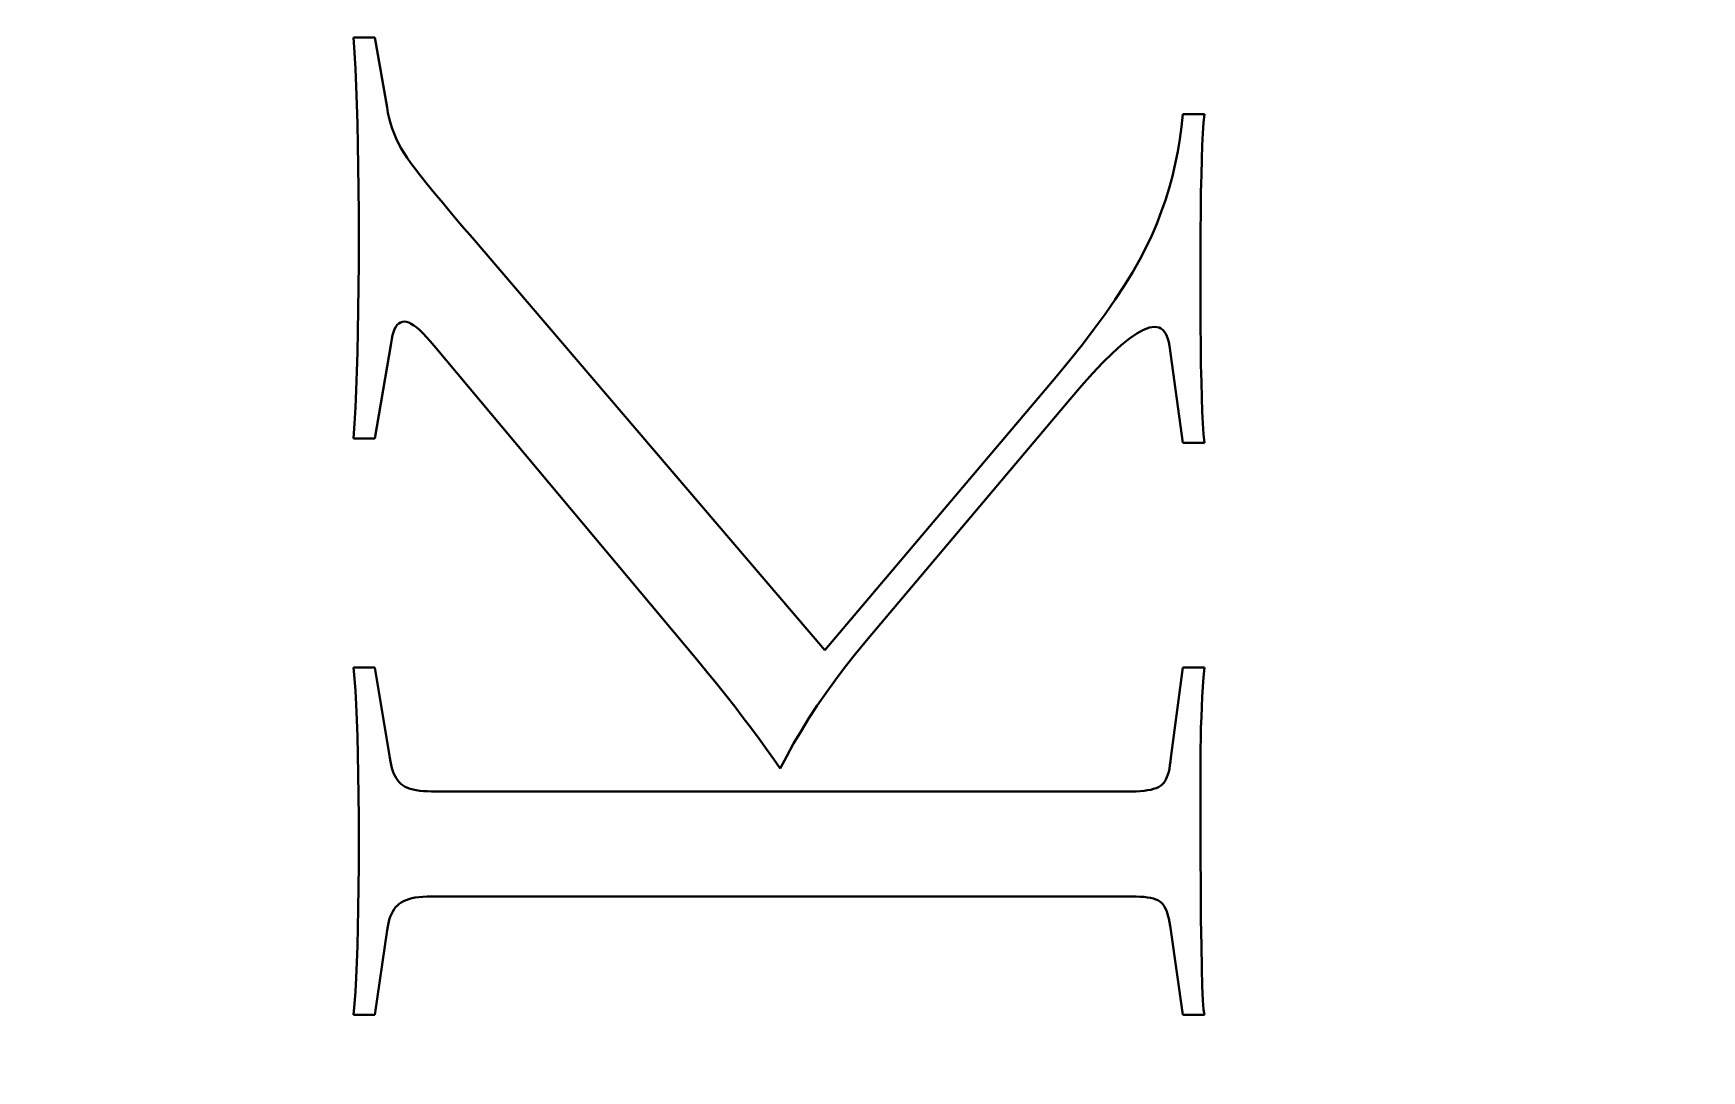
# Model space of a CAD drawing. Header units: millimetres. Extents: x -105 to 105, y -148 to 148.
# Drawn here: x 30.078 to 34.862, y 63.793 to 66.768 of the extents above; entities that cross this region are included whole.
import ezdxf

# ---------------------------------------------------------------- set-up
doc = ezdxf.new("R2010")
doc.units = ezdxf.units.MM
doc.header["$PDSIZE"] = -5
doc.linetypes.add('点画线', pattern=[18, 12, -2, 2, -2])
doc.layers.get('0').update_dxf_attribs({"lineweight": 18})
doc.styles.get("Standard").update_dxf_attribs({"font": 'txt.shx'})
doc.dimstyles.get("Standard").update_dxf_attribs({"dimtxt": 0.18, "dimasz": 0.18, "dimexe": 0.18, "dimexo": 0.0625, "dimgap": 0.09, "dimtad": 0, "dimtih": 1, "dimtoh": 1, "dimdec": 4, "dimzin": 0, "dimdsep": 46, "dimtxsty": 'Standard', "dimcen": 0.09, "dimdle": 0.36, "dimadec": 0, "dimazin": 0, "dimtfac": 1, "dimtdec": 4, "dimtofl": 0, "dimtmove": 0, "dimatfit": 3, "dimfxl": 1, "dimtolj": 1, "dimarcsym": 0})

# ---------------------------------------------------------------- blocks, each defined once
blk = doc.blocks.new('*D6')
at = {"color": 0, "lineweight": -2, "transparency": 16777216}
for p, q in [((8.3532, 62.9437), (8.3532, 76.8586)), ((37.3532, 62.9437), (37.3532, 76.8586)), ((10.8532, 75.6086), (34.8532, 75.6086))]:
    blk.add_line(p, q, dxfattribs=at)
at = {"color": 0, "linetype": '点画线', "transparency": 16777216}
for points in [[(10.8532, 76.0252), (10.8532, 75.1919), (8.3532, 75.6086)], [(34.8532, 76.0252), (34.8532, 75.1919), (37.3532, 75.6086)]]:
    blk.add_solid(points, dxfattribs=at)
at = {"layer": 'Defpoints', "color": 0, "linetype": '点画线', "transparency": 16777216}
for p in [(37.3532, 75.6086), (8.3532, 62.3187), (37.3532, 62.3187)]:
    blk.add_point(p, dxfattribs=at)
at = {"color": 0, "linetype": '点画线', "transparency": 16777216, "insert": (22.8532, 77.4836), "char_height": 2.5, "attachment_point": 5}
blk.add_mtext('\\A1;29', dxfattribs=at)

msp = doc.modelspace()

# ---------------------------------------------------------------- linework, layer by layer
at = {"color": 7, "lineweight": 30, "ltscale": 0.001544}
for p, q in [((31.0572, 66.7562), (30.9954, 66.7562)), ((33.436, 66.5361), (33.3742, 66.5361)), ((30.9954, 65.6054), (31.0572, 65.6054)), ((33.3742, 65.5938), (33.436, 65.5938)), ((31.0572, 64.9489), (30.9954, 64.9489)), ((33.436, 64.9489), (33.3742, 64.9489)), ((30.9954, 63.9526), (31.0572, 63.9526)), ((33.3742, 63.9526), (33.436, 63.9526))]:
    msp.add_line(p, q, dxfattribs=at)
at = {"color": 7, "lineweight": 30, "ltscale": 0.001085}
for p, q in [((30.9954, 66.7562), (30.9983, 66.7129)), ((30.9983, 65.6487), (30.9954, 65.6054))]:
    msp.add_line(p, q, dxfattribs=at)
at = {"color": 7, "lineweight": 30, "ltscale": 0.005095}
msp.add_line((31.0919, 66.5554), (31.0572, 66.7562), dxfattribs=at)
at = {"color": 7, "lineweight": 30, "ltscale": 0.001163}
for p, q in [((30.9983, 66.7129), (31.001, 66.6665)), ((31.001, 65.6952), (30.9983, 65.6487))]:
    msp.add_line(p, q, dxfattribs=at)
at = {"color": 7, "lineweight": 30, "ltscale": 0.001242}
for p, q in [((31.001, 66.6665), (31.0033, 66.6168)), ((31.0033, 65.7448), (31.001, 65.6952))]:
    msp.add_line(p, q, dxfattribs=at)
at = {"color": 7, "lineweight": 30, "ltscale": 0.001321}
for p, q in [((31.0033, 66.6168), (31.0053, 66.5641)), ((31.0053, 65.7976), (31.0033, 65.7448))]:
    msp.add_line(p, q, dxfattribs=at)
at = {"color": 7, "lineweight": 30, "ltscale": 0.001399}
for p, q in [((31.0053, 66.5641), (31.007, 66.5081)), ((31.007, 65.8535), (31.0053, 65.7976)), ((31.0084, 64.6992), (31.0094, 64.6432)), ((31.0094, 64.2583), (31.0084, 64.2024))]:
    msp.add_line(p, q, dxfattribs=at)
at = {"color": 7, "lineweight": 30, "ltscale": 0.000389456}
msp.add_line((31.0946, 66.5401), (31.0919, 66.5554), dxfattribs=at)
at = {"color": 7, "lineweight": 30, "ltscale": 0.001479}
msp.add_line((31.007, 66.5081), (31.0084, 66.449), dxfattribs=at)
at = {"color": 7, "lineweight": 30, "ltscale": 0.00038815}
msp.add_line((31.098, 66.5249), (31.0946, 66.5401), dxfattribs=at)
at = {"color": 7, "lineweight": 30, "ltscale": 0.000387735}
msp.add_line((31.102, 66.5099), (31.098, 66.5249), dxfattribs=at)
at = {"color": 7, "lineweight": 30, "ltscale": 0.000387736}
msp.add_line((31.1068, 66.4952), (31.102, 66.5099), dxfattribs=at)
at = {"color": 7, "lineweight": 30, "ltscale": 0.000908138}
msp.add_line((33.3742, 66.5361), (33.3706, 66.5), dxfattribs=at)
at = {"color": 7, "lineweight": 30, "ltscale": 0.000746799}
for p, q in [((33.4318, 66.4814), (33.4338, 66.5112)), ((33.4338, 65.6187), (33.4318, 65.6485))]:
    msp.add_line(p, q, dxfattribs=at)
at = {"color": 7, "lineweight": 30, "ltscale": 0.000624217}
for p, q in [((33.4338, 66.5112), (33.436, 66.5361)), ((33.436, 65.5938), (33.4338, 65.6187))]:
    msp.add_line(p, q, dxfattribs=at)
at = {"color": 7, "lineweight": 30, "ltscale": 0.000388971}
msp.add_line((31.1122, 66.4806), (31.1068, 66.4952), dxfattribs=at)
at = {"color": 7, "lineweight": 30, "ltscale": 0.000391349}
msp.add_line((31.1184, 66.4662), (31.1122, 66.4806), dxfattribs=at)
at = {"color": 7, "lineweight": 30, "ltscale": 0.000393612}
msp.add_line((31.1252, 66.452), (31.1184, 66.4662), dxfattribs=at)
at = {"color": 7, "lineweight": 30, "ltscale": 0.000900563}
msp.add_line((33.3657, 66.4641), (33.3597, 66.4286), dxfattribs=at)
at = {"color": 7, "lineweight": 30, "ltscale": 0.000904246}
msp.add_line((33.3706, 66.5), (33.3657, 66.4641), dxfattribs=at)
at = {"color": 7, "lineweight": 30, "ltscale": 0.000869885}
msp.add_line((33.4301, 66.4467), (33.4318, 66.4814), dxfattribs=at)
at = {"color": 7, "lineweight": 30, "ltscale": 0.001557}
msp.add_line((31.0084, 66.449), (31.0094, 66.3867), dxfattribs=at)
at = {"color": 7, "lineweight": 30, "ltscale": 0.000397145}
msp.add_line((31.1327, 66.438), (31.1252, 66.452), dxfattribs=at)
at = {"color": 7, "lineweight": 30, "ltscale": 0.000402016}
msp.add_line((31.1409, 66.4242), (31.1327, 66.438), dxfattribs=at)
at = {"color": 7, "lineweight": 30, "ltscale": 0.000406871}
msp.add_line((31.1498, 66.4106), (31.1409, 66.4242), dxfattribs=at)
at = {"color": 7, "lineweight": 30, "ltscale": 0.000455313}
msp.add_line((31.1604, 66.3957), (31.1498, 66.4106), dxfattribs=at)
at = {"color": 7, "lineweight": 30, "ltscale": 0.000898537}
msp.add_line((33.3597, 66.4286), (33.3526, 66.3934), dxfattribs=at)
at = {"color": 7, "lineweight": 30, "ltscale": 0.000993317}
msp.add_line((33.4286, 66.407), (33.4301, 66.4467), dxfattribs=at)
at = {"color": 7, "lineweight": 30, "ltscale": 0.001636}
for p, q in [((31.0094, 66.3867), (31.0102, 66.3212)), ((31.0102, 66.0404), (31.0094, 65.975))]:
    msp.add_line(p, q, dxfattribs=at)
at = {"color": 7, "lineweight": 30, "ltscale": 0.000546723}
msp.add_line((31.1735, 66.3782), (31.1604, 66.3957), dxfattribs=at)
at = {"color": 7, "lineweight": 30, "ltscale": 0.000638045}
msp.add_line((31.1891, 66.358), (31.1735, 66.3782), dxfattribs=at)
at = {"color": 7, "lineweight": 30, "ltscale": 0.000896948}
msp.add_line((33.3526, 66.3934), (33.3443, 66.3585), dxfattribs=at)
at = {"color": 7, "lineweight": 30, "ltscale": 0.001116}
msp.add_line((33.4273, 66.3623), (33.4286, 66.407), dxfattribs=at)
at = {"color": 7, "lineweight": 30, "ltscale": 0.001716}
for p, q in [((31.0102, 66.3212), (31.0107, 66.2526)), ((31.0107, 66.109), (31.0102, 66.0404))]:
    msp.add_line(p, q, dxfattribs=at)
at = {"color": 7, "lineweight": 30, "ltscale": 0.000729832}
msp.add_line((31.2073, 66.3352), (31.1891, 66.358), dxfattribs=at)
at = {"color": 7, "lineweight": 30, "ltscale": 0.000822022}
msp.add_line((31.2281, 66.3097), (31.2073, 66.3352), dxfattribs=at)
at = {"color": 7, "lineweight": 30, "ltscale": 0.000897522}
msp.add_line((33.3348, 66.3239), (33.3242, 66.2896), dxfattribs=at)
at = {"color": 7, "lineweight": 30, "ltscale": 0.000896734}
msp.add_line((33.3443, 66.3585), (33.3348, 66.3239), dxfattribs=at)
at = {"color": 7, "lineweight": 30, "ltscale": 0.00124}
for p, q in [((33.4263, 66.3127), (33.4273, 66.3623)), ((33.4273, 65.7676), (33.4263, 65.8172))]:
    msp.add_line(p, q, dxfattribs=at)
at = {"color": 7, "lineweight": 30, "ltscale": 0.000913796}
msp.add_line((31.2514, 66.2815), (31.2281, 66.3097), dxfattribs=at)
at = {"color": 7, "lineweight": 30, "ltscale": 0.001005}
msp.add_line((31.2772, 66.2507), (31.2514, 66.2815), dxfattribs=at)
at = {"color": 7, "lineweight": 30, "ltscale": 0.00089931}
msp.add_line((33.3242, 66.2896), (33.3124, 66.2556), dxfattribs=at)
at = {"color": 7, "lineweight": 30, "ltscale": 0.001363}
for p, q in [((33.4255, 66.2582), (33.4263, 66.3127)), ((33.4263, 65.8172), (33.4255, 65.8717))]:
    msp.add_line(p, q, dxfattribs=at)
at = {"color": 7, "lineweight": 30, "ltscale": 0.001795}
for p, q in [((31.0107, 66.2526), (31.0108, 66.1808)), ((31.0108, 66.1808), (31.0107, 66.109))]:
    msp.add_line(p, q, dxfattribs=at)
at = {"color": 7, "lineweight": 30, "ltscale": 0.001098}
msp.add_line((31.3056, 66.2172), (31.2772, 66.2507), dxfattribs=at)
at = {"color": 7, "lineweight": 30, "ltscale": 0.000905855}
msp.add_line((33.2995, 66.2219), (33.2854, 66.1885), dxfattribs=at)
at = {"color": 7, "lineweight": 30, "ltscale": 0.000901556}
msp.add_line((33.3124, 66.2556), (33.2995, 66.2219), dxfattribs=at)
at = {"color": 7, "lineweight": 30, "ltscale": 0.001487}
for p, q in [((33.4249, 66.1987), (33.4255, 66.2582)), ((33.4255, 65.8717), (33.4249, 65.9312))]:
    msp.add_line(p, q, dxfattribs=at)
at = {"color": 7, "lineweight": 30, "ltscale": 0.00119}
msp.add_line((31.3365, 66.181), (31.3056, 66.2172), dxfattribs=at)
at = {"color": 7, "lineweight": 30, "ltscale": 0.001282}
msp.add_line((31.37, 66.1422), (31.3365, 66.181), dxfattribs=at)
at = {"color": 7, "lineweight": 30, "ltscale": 0.000937387}
msp.add_line((33.2854, 66.1885), (33.2694, 66.1546), dxfattribs=at)
at = {"color": 7, "lineweight": 30, "ltscale": 0.001611}
msp.add_line((33.4245, 66.1343), (33.4249, 66.1987), dxfattribs=at)
at = {"color": 7, "lineweight": 30, "ltscale": 0.037593}
msp.add_line((32.347, 64.9991), (31.37, 66.1422), dxfattribs=at)
at = {"color": 7, "lineweight": 30, "ltscale": 0.000998669}
msp.add_line((33.2694, 66.1546), (33.251, 66.1192), dxfattribs=at)
at = {"color": 7, "lineweight": 30, "ltscale": 0.001734}
for p, q in [((33.4244, 66.065), (33.4245, 66.1343)), ((33.4245, 65.9956), (33.4244, 66.065))]:
    msp.add_line(p, q, dxfattribs=at)
at = {"color": 7, "lineweight": 30, "ltscale": 0.001126}
msp.add_line((33.2299, 66.0823), (33.2063, 66.044), dxfattribs=at)
at = {"color": 7, "lineweight": 30, "ltscale": 0.001062}
msp.add_line((33.251, 66.1192), (33.2299, 66.0823), dxfattribs=at)
at = {"color": 7, "lineweight": 30, "ltscale": 0.001191}
msp.add_line((33.2063, 66.044), (33.1802, 66.0041), dxfattribs=at)
at = {"color": 7, "lineweight": 30, "ltscale": 0.001257}
msp.add_line((33.1802, 66.0041), (33.1515, 65.9629), dxfattribs=at)
at = {"color": 7, "lineweight": 30, "ltscale": 0.00161}
msp.add_line((33.4249, 65.9312), (33.4245, 65.9956), dxfattribs=at)
at = {"color": 7, "lineweight": 30, "ltscale": 0.001558}
msp.add_line((31.0094, 65.975), (31.0084, 65.9127), dxfattribs=at)
at = {"color": 7, "lineweight": 30, "ltscale": 0.000156771}
msp.add_line((31.1211, 65.9315), (31.1257, 65.9358), dxfattribs=at)
at = {"color": 7, "lineweight": 30, "ltscale": 0.000147696}
msp.add_line((31.1257, 65.9358), (31.1307, 65.9389), dxfattribs=at)
at = {"color": 7, "lineweight": 30, "ltscale": 0.000144217}
msp.add_line((31.1307, 65.9389), (31.1362, 65.9408), dxfattribs=at)
at = {"color": 7, "lineweight": 30, "ltscale": 0.000149573}
msp.add_line((31.1362, 65.9408), (31.1421, 65.9414), dxfattribs=at)
at = {"color": 7, "lineweight": 30, "ltscale": 0.000143722}
msp.add_line((31.1421, 65.9414), (31.1478, 65.9407), dxfattribs=at)
at = {"color": 7, "lineweight": 30, "ltscale": 0.000167075}
msp.add_line((31.1478, 65.9407), (31.1542, 65.9386), dxfattribs=at)
at = {"color": 7, "lineweight": 30, "ltscale": 0.000194397}
msp.add_line((31.1542, 65.9386), (31.1611, 65.9351), dxfattribs=at)
at = {"color": 7, "lineweight": 30, "ltscale": 0.000224963}
msp.add_line((31.1611, 65.9351), (31.1687, 65.9303), dxfattribs=at)
at = {"color": 7, "lineweight": 30, "ltscale": 0.001324}
msp.add_line((33.1515, 65.9629), (33.1202, 65.9201), dxfattribs=at)
at = {"color": 7, "lineweight": 30, "ltscale": 0.001478}
msp.add_line((31.0084, 65.9127), (31.007, 65.8535), dxfattribs=at)
at = {"color": 7, "lineweight": 30, "ltscale": 0.000296858}
msp.add_line((31.1035, 65.8796), (31.1053, 65.8914), dxfattribs=at)
at = {"color": 7, "lineweight": 30, "ltscale": 0.000268482}
msp.add_line((31.1053, 65.8914), (31.1075, 65.9019), dxfattribs=at)
at = {"color": 7, "lineweight": 30, "ltscale": 0.000241303}
msp.add_line((31.1075, 65.9019), (31.1102, 65.9111), dxfattribs=at)
at = {"color": 7, "lineweight": 30, "ltscale": 0.000215949}
msp.add_line((31.1102, 65.9111), (31.1134, 65.9192), dxfattribs=at)
at = {"color": 7, "lineweight": 30, "ltscale": 0.000192508}
msp.add_line((31.1134, 65.9192), (31.117, 65.9259), dxfattribs=at)
at = {"color": 7, "lineweight": 30, "ltscale": 0.000172738}
msp.add_line((31.117, 65.9259), (31.1211, 65.9315), dxfattribs=at)
at = {"color": 7, "lineweight": 30, "ltscale": 0.000257312}
msp.add_line((31.1687, 65.9303), (31.1769, 65.924), dxfattribs=at)
at = {"color": 7, "lineweight": 30, "ltscale": 0.000291914}
msp.add_line((31.1769, 65.924), (31.1857, 65.9164), dxfattribs=at)
at = {"color": 7, "lineweight": 30, "ltscale": 0.00032591}
msp.add_line((31.1857, 65.9164), (31.1951, 65.9073), dxfattribs=at)
at = {"color": 7, "lineweight": 30, "ltscale": 0.000361921}
msp.add_line((31.1951, 65.9073), (31.2051, 65.8969), dxfattribs=at)
at = {"color": 7, "lineweight": 30, "ltscale": 0.000398239}
msp.add_line((31.2051, 65.8969), (31.2158, 65.8851), dxfattribs=at)
at = {"color": 7, "lineweight": 30, "ltscale": 0.000433893}
msp.add_line((31.2158, 65.8851), (31.2271, 65.8719), dxfattribs=at)
at = {"color": 7, "lineweight": 30, "ltscale": 0.001391}
msp.add_line((33.1202, 65.9201), (33.0864, 65.8759), dxfattribs=at)
at = {"color": 7, "lineweight": 30, "ltscale": 0.000748272}
msp.add_line((33.1975, 65.8738), (33.2208, 65.8926), dxfattribs=at)
at = {"color": 7, "lineweight": 30, "ltscale": 0.000643027}
msp.add_line((33.2208, 65.8926), (33.242, 65.9072), dxfattribs=at)
at = {"color": 7, "lineweight": 30, "ltscale": 0.000544806}
msp.add_line((33.242, 65.9072), (33.2611, 65.9176), dxfattribs=at)
at = {"color": 7, "lineweight": 30, "ltscale": 0.000453607}
msp.add_line((33.2611, 65.9176), (33.2782, 65.9239), dxfattribs=at)
at = {"color": 7, "lineweight": 30, "ltscale": 0.000376667}
msp.add_line((33.2782, 65.9239), (33.2931, 65.9259), dxfattribs=at)
at = {"color": 7, "lineweight": 30, "ltscale": 0.000167616}
msp.add_line((33.2931, 65.9259), (33.2998, 65.9254), dxfattribs=at)
at = {"color": 7, "lineweight": 30, "ltscale": 0.000159379}
msp.add_line((33.2998, 65.9254), (33.3059, 65.9238), dxfattribs=at)
at = {"color": 7, "lineweight": 30, "ltscale": 0.000155088}
msp.add_line((33.3059, 65.9238), (33.3115, 65.9211), dxfattribs=at)
at = {"color": 7, "lineweight": 30, "ltscale": 0.000158081}
msp.add_line((33.3115, 65.9211), (33.3166, 65.9173), dxfattribs=at)
at = {"color": 7, "lineweight": 30, "ltscale": 0.000165866}
msp.add_line((33.3166, 65.9173), (33.3211, 65.9124), dxfattribs=at)
at = {"color": 7, "lineweight": 30, "ltscale": 0.000178803}
msp.add_line((33.3211, 65.9124), (33.3251, 65.9065), dxfattribs=at)
at = {"color": 7, "lineweight": 30, "ltscale": 0.000195853}
msp.add_line((33.3251, 65.9065), (33.3285, 65.8995), dxfattribs=at)
at = {"color": 7, "lineweight": 30, "ltscale": 0.000215137}
msp.add_line((33.3285, 65.8995), (33.3314, 65.8914), dxfattribs=at)
at = {"color": 7, "lineweight": 30, "ltscale": 0.000237409}
msp.add_line((33.3314, 65.8914), (33.3338, 65.8822), dxfattribs=at)
at = {"color": 7, "lineweight": 30, "ltscale": 0.006952}
msp.add_line((31.0572, 65.6054), (31.1035, 65.8796), dxfattribs=at)
at = {"color": 7, "lineweight": 30, "ltscale": 0.029332}
msp.add_line((31.2271, 65.8719), (31.9801, 64.9721), dxfattribs=at)
at = {"color": 7, "lineweight": 30, "ltscale": 0.001459}
msp.add_line((33.0864, 65.8759), (33.0501, 65.8302), dxfattribs=at)
at = {"color": 7, "lineweight": 30, "ltscale": 0.000964879}
msp.add_line((33.1447, 65.8238), (33.1722, 65.8509), dxfattribs=at)
at = {"color": 7, "lineweight": 30, "ltscale": 0.000854803}
msp.add_line((33.1722, 65.8509), (33.1975, 65.8738), dxfattribs=at)
at = {"color": 7, "lineweight": 30, "ltscale": 0.000260645}
msp.add_line((33.3338, 65.8822), (33.3356, 65.8719), dxfattribs=at)
at = {"color": 7, "lineweight": 30, "ltscale": 0.007018}
msp.add_line((33.3356, 65.8719), (33.3742, 65.5938), dxfattribs=at)
at = {"color": 7, "lineweight": 30, "ltscale": 0.001528}
msp.add_line((33.0501, 65.8302), (33.0112, 65.7831), dxfattribs=at)
at = {"color": 7, "lineweight": 30, "ltscale": 0.001188}
msp.add_line((33.0835, 65.757), (33.1152, 65.7925), dxfattribs=at)
at = {"color": 7, "lineweight": 30, "ltscale": 0.001075}
msp.add_line((33.1152, 65.7925), (33.1447, 65.8238), dxfattribs=at)
at = {"color": 7, "lineweight": 30, "ltscale": 0.025687}
msp.add_line((33.0112, 65.7831), (32.347, 64.9991), dxfattribs=at)
at = {"color": 7, "lineweight": 30, "ltscale": 0.001301}
msp.add_line((33.0498, 65.7174), (33.0835, 65.757), dxfattribs=at)
at = {"color": 7, "lineweight": 30, "ltscale": 0.001117}
msp.add_line((33.4286, 65.723), (33.4273, 65.7676), dxfattribs=at)
at = {"color": 7, "lineweight": 30, "ltscale": 0.022608}
msp.add_line((32.4667, 65.0262), (33.0498, 65.7174), dxfattribs=at)
at = {"color": 7, "lineweight": 30, "ltscale": 0.000993126}
msp.add_line((33.4301, 65.6833), (33.4286, 65.723), dxfattribs=at)
at = {"color": 7, "lineweight": 30, "ltscale": 0.000870075}
msp.add_line((33.4318, 65.6485), (33.4301, 65.6833), dxfattribs=at)
at = {"color": 7, "lineweight": 30, "ltscale": 0.00122}
msp.add_line((32.4357, 64.9884), (32.4667, 65.0262), dxfattribs=at)
at = {"color": 7, "lineweight": 30, "ltscale": 0.001194}
msp.add_line((32.4061, 64.9509), (32.4357, 64.9884), dxfattribs=at)
at = {"color": 7, "lineweight": 30, "ltscale": 0.000788284}
msp.add_line((30.9954, 64.9489), (30.9983, 64.9175), dxfattribs=at)
at = {"color": 7, "lineweight": 30, "ltscale": 0.006555}
msp.add_line((31.0996, 64.6902), (31.0572, 64.9489), dxfattribs=at)
at = {"color": 7, "lineweight": 30, "ltscale": 0.001136}
msp.add_line((31.9801, 64.9721), (32.009, 64.937), dxfattribs=at)
at = {"color": 7, "lineweight": 30, "ltscale": 0.001102}
msp.add_line((32.009, 64.937), (32.0367, 64.9027), dxfattribs=at)
at = {"color": 7, "lineweight": 30, "ltscale": 0.001168}
msp.add_line((32.378, 64.9137), (32.4061, 64.9509), dxfattribs=at)
at = {"color": 7, "lineweight": 30, "ltscale": 0.006527}
msp.add_line((33.3742, 64.9489), (33.3395, 64.6902), dxfattribs=at)
at = {"color": 7, "lineweight": 30, "ltscale": 0.000684657}
msp.add_line((33.4338, 64.9216), (33.436, 64.9489), dxfattribs=at)
at = {"color": 7, "lineweight": 30, "ltscale": 0.000889531}
msp.add_line((30.9983, 64.9175), (31.001, 64.8821), dxfattribs=at)
at = {"color": 7, "lineweight": 30, "ltscale": 0.00099123}
for p, q in [((31.001, 64.8821), (31.0033, 64.8425)), ((31.0033, 64.0591), (31.001, 64.0195))]:
    msp.add_line(p, q, dxfattribs=at)
at = {"color": 7, "lineweight": 30, "ltscale": 0.001068}
msp.add_line((32.0367, 64.9027), (32.0633, 64.8693), dxfattribs=at)
at = {"color": 7, "lineweight": 30, "ltscale": 0.001143}
msp.add_line((32.3512, 64.8766), (32.378, 64.9137), dxfattribs=at)
at = {"color": 7, "lineweight": 30, "ltscale": 0.000710865}
msp.add_line((33.4301, 64.8654), (33.4318, 64.8938), dxfattribs=at)
at = {"color": 7, "lineweight": 30, "ltscale": 0.000697892}
msp.add_line((33.4318, 64.8938), (33.4338, 64.9216), dxfattribs=at)
at = {"color": 7, "lineweight": 30, "ltscale": 0.001093}
for p, q in [((31.0033, 64.8425), (31.0053, 64.7988)), ((31.0053, 64.1028), (31.0033, 64.0591))]:
    msp.add_line(p, q, dxfattribs=at)
at = {"color": 7, "lineweight": 30, "ltscale": 0.001035}
msp.add_line((32.0633, 64.8693), (32.0889, 64.8368), dxfattribs=at)
at = {"color": 7, "lineweight": 30, "ltscale": 0.001001}
msp.add_line((32.0889, 64.8368), (32.1134, 64.8051), dxfattribs=at)
at = {"color": 7, "lineweight": 30, "ltscale": 0.001094}
msp.add_line((32.3017, 64.8033), (32.3258, 64.8398), dxfattribs=at)
at = {"color": 7, "lineweight": 30, "ltscale": 0.001118}
msp.add_line((32.3258, 64.8398), (32.3512, 64.8766), dxfattribs=at)
at = {"color": 7, "lineweight": 30, "ltscale": 0.000737091}
msp.add_line((33.4273, 64.807), (33.4286, 64.8365), dxfattribs=at)
at = {"color": 7, "lineweight": 30, "ltscale": 0.000724272}
msp.add_line((33.4286, 64.8365), (33.4301, 64.8654), dxfattribs=at)
at = {"color": 7, "lineweight": 30, "ltscale": 0.001195}
for p, q in [((31.0053, 64.7988), (31.007, 64.751)), ((31.007, 64.1505), (31.0053, 64.1028))]:
    msp.add_line(p, q, dxfattribs=at)
at = {"color": 7, "lineweight": 30, "ltscale": 0.000968337}
msp.add_line((32.1134, 64.8051), (32.1368, 64.7742), dxfattribs=at)
at = {"color": 7, "lineweight": 30, "ltscale": 0.00107}
msp.add_line((32.2791, 64.7669), (32.3017, 64.8033), dxfattribs=at)
at = {"color": 7, "lineweight": 30, "ltscale": 0.000750799}
msp.add_line((33.4263, 64.777), (33.4273, 64.807), dxfattribs=at)
at = {"color": 7, "lineweight": 30, "ltscale": 0.001297}
for p, q in [((31.007, 64.751), (31.0084, 64.6992)), ((31.0084, 64.2024), (31.007, 64.1505))]:
    msp.add_line(p, q, dxfattribs=at)
at = {"color": 7, "lineweight": 30, "ltscale": 0.000935217}
msp.add_line((32.1368, 64.7742), (32.1591, 64.7442), dxfattribs=at)
at = {"color": 7, "lineweight": 30, "ltscale": 0.000901279}
msp.add_line((32.1591, 64.7442), (32.1803, 64.7151), dxfattribs=at)
at = {"color": 7, "lineweight": 30, "ltscale": 0.001047}
msp.add_line((32.2579, 64.7308), (32.2791, 64.7669), dxfattribs=at)
at = {"color": 7, "lineweight": 30, "ltscale": 0.000777189}
msp.add_line((33.4249, 64.7154), (33.4255, 64.7465), dxfattribs=at)
at = {"color": 7, "lineweight": 30, "ltscale": 0.00076379}
msp.add_line((33.4255, 64.7465), (33.4263, 64.777), dxfattribs=at)
at = {"color": 7, "lineweight": 30, "ltscale": 0.00026553}
msp.add_line((31.1014, 64.6797), (31.0996, 64.6902), dxfattribs=at)
at = {"color": 7, "lineweight": 30, "ltscale": 0.000869095}
msp.add_line((32.1803, 64.7151), (32.2005, 64.6868), dxfattribs=at)
at = {"color": 7, "lineweight": 30, "ltscale": 0.001004}
msp.add_line((32.2196, 64.6593), (32.238, 64.6949), dxfattribs=at)
at = {"color": 7, "lineweight": 30, "ltscale": 0.001025}
msp.add_line((32.238, 64.6949), (32.2579, 64.7308), dxfattribs=at)
at = {"color": 7, "lineweight": 30, "ltscale": 0.000280806}
msp.add_line((33.3395, 64.6902), (33.3385, 64.679), dxfattribs=at)
at = {"color": 7, "lineweight": 30, "ltscale": 0.000791022}
msp.add_line((33.4245, 64.6837), (33.4249, 64.7154), dxfattribs=at)
at = {"color": 7, "lineweight": 30, "ltscale": 0.001501}
for p, q in [((31.0094, 64.6432), (31.0102, 64.5832)), ((31.0102, 64.3184), (31.0094, 64.2583))]:
    msp.add_line(p, q, dxfattribs=at)
at = {"color": 7, "lineweight": 30, "ltscale": 0.000251271}
msp.add_line((31.1034, 64.6699), (31.1014, 64.6797), dxfattribs=at)
at = {"color": 7, "lineweight": 30, "ltscale": 0.000236869}
msp.add_line((31.1058, 64.6607), (31.1034, 64.6699), dxfattribs=at)
at = {"color": 7, "lineweight": 30, "ltscale": 0.000223896}
msp.add_line((31.1086, 64.6522), (31.1058, 64.6607), dxfattribs=at)
at = {"color": 7, "lineweight": 30, "ltscale": 0.000211308}
msp.add_line((31.1117, 64.6443), (31.1086, 64.6522), dxfattribs=at)
at = {"color": 7, "lineweight": 30, "ltscale": 0.000199629}
msp.add_line((31.1152, 64.6371), (31.1117, 64.6443), dxfattribs=at)
at = {"color": 7, "lineweight": 30, "ltscale": 0.000835819}
msp.add_line((32.2005, 64.6868), (32.2196, 64.6593), dxfattribs=at)
at = {"color": 7, "lineweight": 30, "ltscale": 0.000195564}
msp.add_line((33.3312, 64.6419), (33.3286, 64.6346), dxfattribs=at)
at = {"color": 7, "lineweight": 30, "ltscale": 0.000210907}
msp.add_line((33.3336, 64.65), (33.3312, 64.6419), dxfattribs=at)
at = {"color": 7, "lineweight": 30, "ltscale": 0.000227673}
msp.add_line((33.3356, 64.6589), (33.3336, 64.65), dxfattribs=at)
at = {"color": 7, "lineweight": 30, "ltscale": 0.000244772}
msp.add_line((33.3372, 64.6686), (33.3356, 64.6589), dxfattribs=at)
at = {"color": 7, "lineweight": 30, "ltscale": 0.000262696}
msp.add_line((33.3385, 64.679), (33.3372, 64.6686), dxfattribs=at)
at = {"color": 7, "lineweight": 30, "ltscale": 0.000804144}
msp.add_line((33.4244, 64.6516), (33.4245, 64.6837), dxfattribs=at)
at = {"color": 7, "lineweight": 30, "ltscale": 0.003111}
msp.add_line((33.4245, 64.5271), (33.4244, 64.6516), dxfattribs=at)
at = {"color": 7, "lineweight": 30, "ltscale": 0.000189576}
msp.add_line((31.119, 64.6306), (31.1152, 64.6371), dxfattribs=at)
at = {"color": 7, "lineweight": 30, "ltscale": 0.000179977}
msp.add_line((31.1231, 64.6247), (31.119, 64.6306), dxfattribs=at)
at = {"color": 7, "lineweight": 30, "ltscale": 0.000172332}
msp.add_line((31.1276, 64.6195), (31.1231, 64.6247), dxfattribs=at)
at = {"color": 7, "lineweight": 30, "ltscale": 0.00016677}
msp.add_line((31.1325, 64.6149), (31.1276, 64.6195), dxfattribs=at)
at = {"color": 7, "lineweight": 30, "ltscale": 0.000167961}
msp.add_line((31.1379, 64.6109), (31.1325, 64.6149), dxfattribs=at)
at = {"color": 7, "lineweight": 30, "ltscale": 0.00017792}
msp.add_line((31.144, 64.6072), (31.1379, 64.6109), dxfattribs=at)
at = {"color": 7, "lineweight": 30, "ltscale": 0.000189272}
msp.add_line((31.1509, 64.6041), (31.144, 64.6072), dxfattribs=at)
at = {"color": 7, "lineweight": 30, "ltscale": 0.000201413}
msp.add_line((31.1584, 64.6013), (31.1509, 64.6041), dxfattribs=at)
at = {"color": 7, "lineweight": 30, "ltscale": 0.000216254}
msp.add_line((31.1668, 64.599), (31.1584, 64.6013), dxfattribs=at)
at = {"color": 7, "lineweight": 30, "ltscale": 0.000231635}
msp.add_line((31.1758, 64.597), (31.1668, 64.599), dxfattribs=at)
at = {"color": 7, "lineweight": 30, "ltscale": 0.000246957}
msp.add_line((31.1856, 64.5956), (31.1758, 64.597), dxfattribs=at)
at = {"color": 7, "lineweight": 30, "ltscale": 0.000264546}
msp.add_line((31.1961, 64.5945), (31.1856, 64.5956), dxfattribs=at)
at = {"color": 7, "lineweight": 30, "ltscale": 0.000281969}
msp.add_line((31.2074, 64.5939), (31.1961, 64.5945), dxfattribs=at)
at = {"color": 7, "lineweight": 30, "ltscale": 0.000299883}
msp.add_line((31.2194, 64.5937), (31.2074, 64.5939), dxfattribs=at)
at = {"color": 7, "lineweight": 30, "ltscale": 0.050202}
for p, q in [((33.2275, 64.5937), (31.2194, 64.5937)), ((31.2194, 64.2924), (33.2275, 64.2924))]:
    msp.add_line(p, q, dxfattribs=at)
at = {"color": 7, "lineweight": 30, "ltscale": 0.000317419}
msp.add_line((33.2402, 64.5938), (33.2275, 64.5937), dxfattribs=at)
at = {"color": 7, "lineweight": 30, "ltscale": 0.000295613}
msp.add_line((33.252, 64.5944), (33.2402, 64.5938), dxfattribs=at)
at = {"color": 7, "lineweight": 30, "ltscale": 0.000273461}
msp.add_line((33.2629, 64.5954), (33.252, 64.5944), dxfattribs=at)
at = {"color": 7, "lineweight": 30, "ltscale": 0.000252511}
msp.add_line((33.2729, 64.5968), (33.2629, 64.5954), dxfattribs=at)
at = {"color": 7, "lineweight": 30, "ltscale": 0.000232906}
msp.add_line((33.282, 64.5985), (33.2729, 64.5968), dxfattribs=at)
at = {"color": 7, "lineweight": 30, "ltscale": 0.000212804}
msp.add_line((33.2903, 64.6006), (33.282, 64.5985), dxfattribs=at)
at = {"color": 7, "lineweight": 30, "ltscale": 0.000194282}
msp.add_line((33.2976, 64.6031), (33.2903, 64.6006), dxfattribs=at)
at = {"color": 7, "lineweight": 30, "ltscale": 0.000177162}
msp.add_line((33.3041, 64.606), (33.2976, 64.6031), dxfattribs=at)
at = {"color": 7, "lineweight": 30, "ltscale": 0.000161925}
msp.add_line((33.3097, 64.6093), (33.3041, 64.606), dxfattribs=at)
at = {"color": 7, "lineweight": 30, "ltscale": 0.000148468}
msp.add_line((33.3143, 64.613), (33.3097, 64.6093), dxfattribs=at)
at = {"color": 7, "lineweight": 30, "ltscale": 0.000147303}
msp.add_line((33.3184, 64.6172), (33.3143, 64.613), dxfattribs=at)
at = {"color": 7, "lineweight": 30, "ltscale": 0.000156405}
msp.add_line((33.3222, 64.6222), (33.3184, 64.6172), dxfattribs=at)
at = {"color": 7, "lineweight": 30, "ltscale": 0.000167718}
msp.add_line((33.3255, 64.628), (33.3222, 64.6222), dxfattribs=at)
at = {"color": 7, "lineweight": 30, "ltscale": 0.000180586}
msp.add_line((33.3286, 64.6346), (33.3255, 64.628), dxfattribs=at)
at = {"color": 7, "lineweight": 30, "ltscale": 0.001604}
for p, q in [((31.0102, 64.5832), (31.0107, 64.519)), ((31.0107, 64.3825), (31.0102, 64.3184))]:
    msp.add_line(p, q, dxfattribs=at)
at = {"color": 7, "lineweight": 30, "ltscale": 0.001706}
for p, q in [((31.0107, 64.519), (31.0108, 64.4508)), ((31.0108, 64.4508), (31.0107, 64.3825))]:
    msp.add_line(p, q, dxfattribs=at)
at = {"color": 7, "lineweight": 30, "ltscale": 0.002808}
msp.add_line((33.4249, 64.4148), (33.4245, 64.5271), dxfattribs=at)
at = {"color": 7, "lineweight": 30, "ltscale": 0.002505}
msp.add_line((33.4255, 64.3146), (33.4249, 64.4148), dxfattribs=at)
at = {"color": 7, "lineweight": 30, "ltscale": 0.002202}
msp.add_line((33.4263, 64.2265), (33.4255, 64.3146), dxfattribs=at)
at = {"color": 7, "lineweight": 30, "ltscale": 0.000184785}
msp.add_line((31.1122, 64.2555), (31.1166, 64.2614), dxfattribs=at)
at = {"color": 7, "lineweight": 30, "ltscale": 0.000177908}
msp.add_line((31.1166, 64.2614), (31.1215, 64.2666), dxfattribs=at)
at = {"color": 7, "lineweight": 30, "ltscale": 0.000173543}
msp.add_line((31.1215, 64.2666), (31.1267, 64.2712), dxfattribs=at)
at = {"color": 7, "lineweight": 30, "ltscale": 0.000176508}
msp.add_line((31.1267, 64.2712), (31.1325, 64.2752), dxfattribs=at)
at = {"color": 7, "lineweight": 30, "ltscale": 0.000187297}
msp.add_line((31.1325, 64.2752), (31.139, 64.2788), dxfattribs=at)
at = {"color": 7, "lineweight": 30, "ltscale": 0.000199634}
msp.add_line((31.139, 64.2788), (31.1464, 64.282), dxfattribs=at)
at = {"color": 7, "lineweight": 30, "ltscale": 0.000214427}
msp.add_line((31.1464, 64.282), (31.1545, 64.2848), dxfattribs=at)
at = {"color": 7, "lineweight": 30, "ltscale": 0.000229559}
msp.add_line((31.1545, 64.2848), (31.1634, 64.2871), dxfattribs=at)
at = {"color": 7, "lineweight": 30, "ltscale": 0.000245759}
msp.add_line((31.1634, 64.2871), (31.173, 64.289), dxfattribs=at)
at = {"color": 7, "lineweight": 30, "ltscale": 0.000263563}
msp.add_line((31.173, 64.289), (31.1834, 64.2905), dxfattribs=at)
at = {"color": 7, "lineweight": 30, "ltscale": 0.000281233}
msp.add_line((31.1834, 64.2905), (31.1946, 64.2916), dxfattribs=at)
at = {"color": 7, "lineweight": 30, "ltscale": 0.000299511}
msp.add_line((31.1946, 64.2916), (31.2066, 64.2922), dxfattribs=at)
at = {"color": 7, "lineweight": 30, "ltscale": 0.000318953}
msp.add_line((31.2066, 64.2922), (31.2194, 64.2924), dxfattribs=at)
at = {"color": 7, "lineweight": 30, "ltscale": 0.00031665}
msp.add_line((33.2275, 64.2924), (33.2401, 64.2923), dxfattribs=at)
at = {"color": 7, "lineweight": 30, "ltscale": 0.000294026}
msp.add_line((33.2401, 64.2923), (33.2519, 64.2917), dxfattribs=at)
at = {"color": 7, "lineweight": 30, "ltscale": 0.000270954}
msp.add_line((33.2519, 64.2917), (33.2627, 64.2909), dxfattribs=at)
at = {"color": 7, "lineweight": 30, "ltscale": 0.000249069}
msp.add_line((33.2627, 64.2909), (33.2726, 64.2897), dxfattribs=at)
at = {"color": 7, "lineweight": 30, "ltscale": 0.000227654}
msp.add_line((33.2726, 64.2897), (33.2815, 64.2881), dxfattribs=at)
at = {"color": 7, "lineweight": 30, "ltscale": 0.000206285}
msp.add_line((33.2815, 64.2881), (33.2896, 64.2862), dxfattribs=at)
at = {"color": 7, "lineweight": 30, "ltscale": 0.000186457}
msp.add_line((33.2896, 64.2862), (33.2967, 64.2839), dxfattribs=at)
at = {"color": 7, "lineweight": 30, "ltscale": 0.000167425}
msp.add_line((33.2967, 64.2839), (33.3028, 64.2813), dxfattribs=at)
at = {"color": 7, "lineweight": 30, "ltscale": 0.000150468}
msp.add_line((33.3028, 64.2813), (33.3081, 64.2784), dxfattribs=at)
at = {"color": 7, "lineweight": 30, "ltscale": 0.000136227}
msp.add_line((33.3081, 64.2784), (33.3124, 64.2751), dxfattribs=at)
at = {"color": 7, "lineweight": 30, "ltscale": 0.000135574}
msp.add_line((33.3124, 64.2751), (33.3162, 64.2712), dxfattribs=at)
at = {"color": 7, "lineweight": 30, "ltscale": 0.00014894}
msp.add_line((33.3162, 64.2712), (33.3197, 64.2663), dxfattribs=at)
at = {"color": 7, "lineweight": 30, "ltscale": 0.000164424}
msp.add_line((33.3197, 64.2663), (33.323, 64.2606), dxfattribs=at)
at = {"color": 7, "lineweight": 30, "ltscale": 0.000181426}
msp.add_line((33.323, 64.2606), (33.326, 64.2541), dxfattribs=at)
at = {"color": 7, "lineweight": 30, "ltscale": 0.000251404}
msp.add_line((31.0937, 64.2064), (31.0958, 64.2162), dxfattribs=at)
at = {"color": 7, "lineweight": 30, "ltscale": 0.000237646}
msp.add_line((31.0958, 64.2162), (31.0983, 64.2254), dxfattribs=at)
at = {"color": 7, "lineweight": 30, "ltscale": 0.000225042}
msp.add_line((31.0983, 64.2254), (31.1012, 64.2339), dxfattribs=at)
at = {"color": 7, "lineweight": 30, "ltscale": 0.000212567}
msp.add_line((31.1012, 64.2339), (31.1045, 64.2418), dxfattribs=at)
at = {"color": 7, "lineweight": 30, "ltscale": 0.00020234}
msp.add_line((31.1045, 64.2418), (31.1082, 64.249), dxfattribs=at)
at = {"color": 7, "lineweight": 30, "ltscale": 0.000191993}
msp.add_line((31.1082, 64.249), (31.1122, 64.2555), dxfattribs=at)
at = {"color": 7, "lineweight": 30, "ltscale": 0.000199664}
msp.add_line((33.326, 64.2541), (33.3288, 64.2466), dxfattribs=at)
at = {"color": 7, "lineweight": 30, "ltscale": 0.000218873}
msp.add_line((33.3288, 64.2466), (33.3314, 64.2382), dxfattribs=at)
at = {"color": 7, "lineweight": 30, "ltscale": 0.000238518}
msp.add_line((33.3314, 64.2382), (33.3338, 64.229), dxfattribs=at)
at = {"color": 7, "lineweight": 30, "ltscale": 0.000259082}
msp.add_line((33.3338, 64.229), (33.3359, 64.2188), dxfattribs=at)
at = {"color": 7, "lineweight": 30, "ltscale": 0.000279454}
msp.add_line((33.3359, 64.2188), (33.3378, 64.2078), dxfattribs=at)
at = {"color": 7, "lineweight": 30, "ltscale": 0.001899}
msp.add_line((33.4273, 64.1505), (33.4263, 64.2265), dxfattribs=at)
at = {"color": 7, "lineweight": 30, "ltscale": 0.006144}
for p, q in [((31.0572, 63.9526), (31.0919, 64.1959)), ((33.3395, 64.1959), (33.3742, 63.9526))]:
    msp.add_line(p, q, dxfattribs=at)
at = {"color": 7, "lineweight": 30, "ltscale": 0.000265841}
msp.add_line((31.0919, 64.1959), (31.0937, 64.2064), dxfattribs=at)
at = {"color": 7, "lineweight": 30, "ltscale": 0.000300868}
msp.add_line((33.3378, 64.2078), (33.3395, 64.1959), dxfattribs=at)
at = {"color": 7, "lineweight": 30, "ltscale": 0.001596}
msp.add_line((33.4286, 64.0867), (33.4273, 64.1505), dxfattribs=at)
at = {"color": 7, "lineweight": 30, "ltscale": 0.001293}
msp.add_line((33.4301, 64.035), (33.4286, 64.0867), dxfattribs=at)
at = {"color": 7, "lineweight": 30, "ltscale": 0.000889721}
msp.add_line((31.001, 64.0195), (30.9983, 63.984), dxfattribs=at)
at = {"color": 7, "lineweight": 30, "ltscale": 0.000990488}
msp.add_line((33.4318, 63.9954), (33.4301, 64.035), dxfattribs=at)
at = {"color": 7, "lineweight": 30, "ltscale": 0.000788474}
msp.add_line((30.9983, 63.984), (30.9954, 63.9526), dxfattribs=at)
at = {"color": 7, "lineweight": 30, "ltscale": 0.000688189}
msp.add_line((33.4338, 63.9679), (33.4318, 63.9954), dxfattribs=at)
at = {"color": 7, "lineweight": 30, "ltscale": 0.000387481}
msp.add_line((33.436, 63.9526), (33.4338, 63.9679), dxfattribs=at)

# ---------------------------------------------------------------- dimensions: what is measured, and where the dimension line sits
at = {"linetype": '点画线'}
dim = msp.add_linear_dim(base=(37.3532, 75.6086), p1=(8.3532, 62.3187), p2=(37.3532, 62.3187), dimstyle='Standard', override={"dimtxt": 2.5, "dimasz": 2.5, "dimexe": 1.25, "dimexo": 0.625, "dimgap": 0.625, "dimtad": 1, "dimtih": 0, "dimtoh": 0, "dimdec": 2, "dimzin": 8, "dimdsep": 44, "dimdle": 5, "dimtdec": 2, "dimtofl": 1, "dimatfit": 0, "dimarcsym": 1}, dxfattribs=at)
dim.commit()
dim.dimension.update_dxf_attribs({"geometry": '*D6', "text_midpoint": (22.8532, 77.4836)})

doc.saveas('drawing.dxf')
